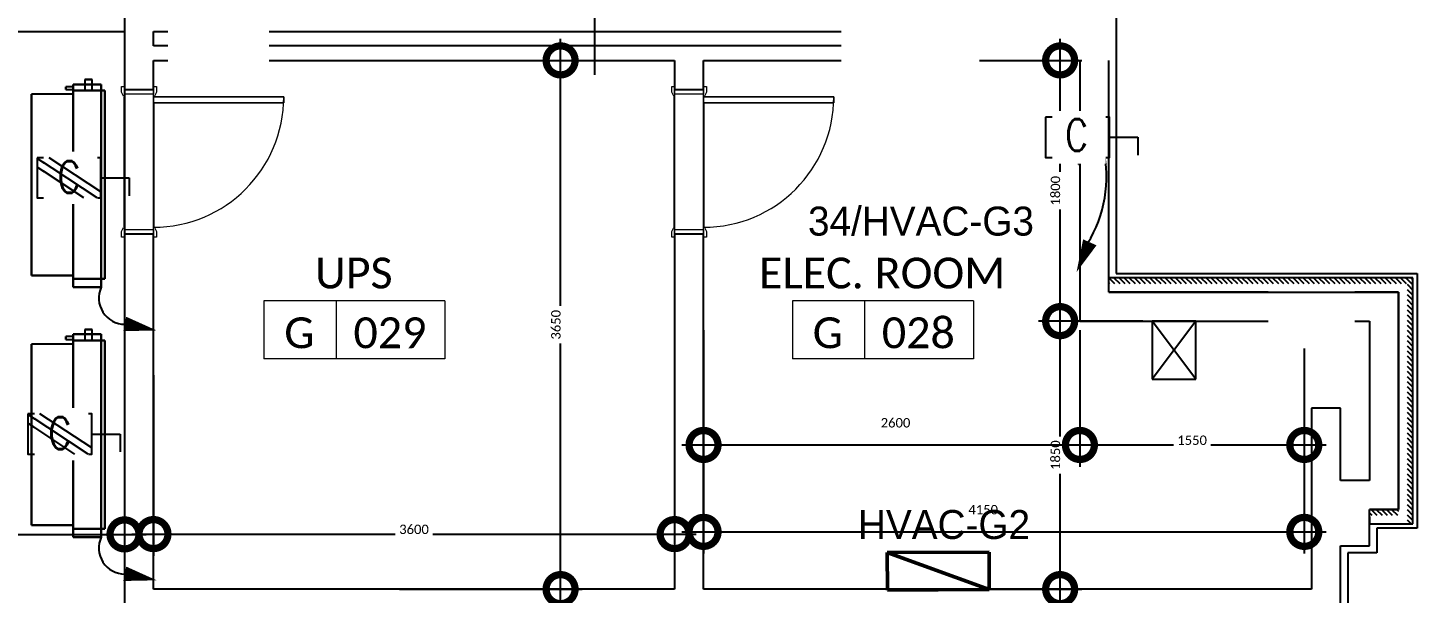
# Model space of a CAD drawing. Header units: metres. Extents: x 22.6 to 101.3, y 9.4 to 67.4.
# Drawn here: x 63.98 to 73.57, y 22.97 to 26.87 of the extents above; entities that cross this region are included whole.
import ezdxf

# ---------------------------------------------------------------- set-up
doc = ezdxf.new("R2010")
doc.units = ezdxf.units.M
doc.set_wipeout_variables(frame=1)
doc.linetypes.add('ECG_Line-Ptrn-Sold', pattern=[9144.001, 9144, -0.001])
for name, color, linetype in [('00', 252, 'Continuous'), ('E- symbol Disc', 7, 'Continuous'), ('HVAC', 1, 'Continuous'), ('LEGEND$0$E-SOCKET', 3, 'Continuous'), ('LIGHTING', 1, 'Continuous')]:
    doc.layers.add(name, color=color, linetype=linetype)
for name, color, linetype, lineweight in [('A-DIM', 7, 'Continuous', 5), ('A-DOOR', 5, 'Continuous', 5), ('A-TEXT', 7, 'ECG_Line-Ptrn-Sold', 13), ('A-WALL', 6, 'ECG_Line-Ptrn-Sold', 50), ('M-EQPM', 1, 'Continuous', 25)]:
    doc.layers.add(name, color=color, linetype=linetype, lineweight=lineweight)
doc.styles.add('Calibri', font='calibri.ttf', dxfattribs={"height": 0.212639})
doc.styles.add('ROMANS1', font='romans.shx', dxfattribs={"width": 0.8, "height": 250})
doc.dimstyles.new('ECG_Dimn-Detl-100', dxfattribs={"dimscale": 0.3048, "dimtxt": 0.25, "dimasz": 1.312336, "dimexe": 0.492126, "dimexo": 0.0625, "dimgap": 0, "dimtad": 1, "dimdec": 0, "dimlfac": 1000, "dimzin": 0, "dimdsep": 46, "dimtxsty": 'Calibri', "dimblk1": 'DOTSMALL', "dimblk2": 'DOTSMALL', "dimsah": 1, "dimcen": 0.09, "dimdle": 0.492126, "dimazin": 0, "dimtfac": 1, "dimtdec": 4, "dimtix": 1, "dimtmove": 0, "dimatfit": 3, "dimfxl": 0.492126, "dimfxlon": 1, "dimtvp": 1, "dimtolj": 1, "dimtzin": 0, "dimarcsym": 2})
doc.dimstyles.new('ECG_Dimn-Detl-100_1', dxfattribs={"dimscale": 0.3048, "dimtxt": 0.25, "dimasz": 1.312336, "dimexe": 0.492126, "dimexo": 0.0625, "dimgap": 0, "dimtad": 1, "dimdec": 0, "dimlfac": 1000, "dimzin": 0, "dimdsep": 46, "dimtxsty": 'Calibri', "dimblk1": 'DOTSMALL', "dimblk2": 'DOTSMALL', "dimsah": 1, "dimcen": 0.09, "dimdle": 0.492126, "dimazin": 0, "dimtfac": 1, "dimtdec": 4, "dimtix": 1, "dimtmove": 2, "dimatfit": 3, "dimfxl": 0.492126, "dimfxlon": 1, "dimtvp": 1, "dimtolj": 1, "dimtzin": 0, "dimarcsym": 2})
pattern_1 = [(135, (0, 0), (-0.0176776695, -0.0176776695), [])]

# ---------------------------------------------------------------- blocks, each defined once
blk = doc.blocks.new('ECG_ Door-Single Leaf-Steel - 1000x2200 mm-3097159-GROUND FLOOR PLAN')
at = {"layer": 'A-DOOR'}
for p, q in [((-0.52, 0.12), (-0.48, 0.12)), ((-0.52, 0.1), (-0.52, 0.12)), ((-0.45, 0.1), (-0.5, 0.1)), ((-0.5, 0.1), (-0.468, 0.1)), ((-0.48, 0.12), (-0.454, 0.106)), ((-0.468, 0.1), (-0.468, -0.1)), ((0.5, 0.1), (0.45, 0.1)), ((0.454, 0.106), (0.48, 0.12)), ((0.468, 0.1), (0.5, 0.1)), ((0.468, -0.1), (0.468, 0.1)), ((0.48, 0.12), (0.52, 0.12)), ((0.52, 0.12), (0.52, 0.1)), ((-0.52, -0.12), (-0.52, -0.1)), ((-0.48, -0.12), (-0.52, -0.12)), ((-0.5, -0.1), (-0.45, -0.1)), ((-0.468, -0.1), (-0.5, -0.1)), ((-0.454, -0.106), (-0.48, -0.12)), ((0.408, -0.1), (0.448, -0.1)), ((0.408, -1), (0.408, -0.1)), ((0.408, -0.1), (0.408, -1)), ((0.448, -0.1), (0.408, -0.1)), ((0.448, -0.1), (0.448, -1)), ((0.448, -1), (0.448, -0.1)), ((0.45, -0.1), (0.5, -0.1)), ((0.48, -0.12), (0.454, -0.106)), ((0.5, -0.1), (0.468, -0.1)), ((0.52, -0.12), (0.48, -0.12)), ((0.52, -0.1), (0.52, -0.12)), ((0.448, -1), (0.408, -1)), ((0.408, -1), (0.448, -1))]:
    blk.add_line(p, q, dxfattribs=at)
for centre, radius, start, end in [((-0.458, 0.099), 0.00806, 7.12502, 60.25512), ((0.458, 0.099), 0.00806, 119.74488, 172.87498), ((-0.458, -0.099), 0.00806, 299.74488, 352.87498), ((0.448, -0.1), 0.9, 180, 270), ((0.458, -0.099), 0.00806, 187.12502, 240.25512)]:
    blk.add_arc(centre, radius, start, end, dxfattribs=at)
blk = doc.blocks.new('ECG_G-Tag-Room - ECG_G-Tag-Room-Engl-1568319-GROUND FLOOR PLAN')
at = {"layer": 'A-TEXT'}
for p, q in [((-0.00625, 0), (-0.00625, -0.004)), ((0.00625, 0), (-0.00625, 0)), ((-0.00125, -0.004), (-0.00125, 0)), ((0.00625, 0), (0.00625, -0.004)), ((0.00625, -0.004), (-0.00625, -0.004))]:
    blk.add_line(p, q, dxfattribs=at)
blk = doc.blocks.new('_DotSmall')
at = {"color": 0, "linetype": 'ByBlock', "const_width": 0.5}
blk.add_lwpolyline([(-0.0625, 0, 1), (0.0625, 0, 1)], format="xyb", close=True, dxfattribs=at)
blk = doc.blocks.new('ECG_MECHEQ-Split Unit-Concealed-Horizontal-Plenum-2Pipe _4_ - CSU-07-1692109-GROUND FLOOR PLAN')
at = {"layer": 'M-EQPM'}
for p, q in [((-472.6, 147.6), (777.4, 147.6)), ((777.4, 147.6), (-472.6, 147.6)), ((-472.6, 147.6), (-472.6, 147.6)), ((-472.6, 147.6), (-472.6, -141.3)), ((-472.6, -141.3), (-472.6, 147.6)), ((777.4, 147.6), (777.4, 147.6)), ((777.4, -141.3), (777.4, 147.6)), ((777.4, -141.3), (777.4, 147.6)), ((810.3, -90.5), (810.3, -141.3)), ((810.3, -90.5), (829.4, -90.5)), ((829.4, -90.5), (810.3, -90.5)), ((829.4, -141.3), (829.4, -90.5)), ((845.3, -141.3), (-554.7, -141.3)), ((-554.7, -141.3), (-554.7, -335)), ((-554.7, -335), (-554.7, -141.3)), ((-554.7, -141.3), (845.3, -141.3)), ((-554.7, -141.3), (-554.7, -141.3)), ((802.4, -141.3), (-497.6, -141.3)), ((-497.6, -141.3), (-497.6, -335)), ((-497.6, -335), (-497.6, -141.3)), ((-497.6, -141.3), (802.4, -141.3)), ((-497.6, -141.3), (-497.6, -141.3)), ((-472.6, -141.3), (-472.6, -141.3)), ((-472.6, -141.3), (777.4, -141.3)), ((777.4, -141.3), (-472.6, -141.3)), ((777.4, -141.3), (777.4, -141.3)), ((802.4, -335), (802.4, -141.3)), ((802.4, -141.3), (802.4, -335)), ((802.4, -141.3), (802.4, -141.3)), ((810.3, -141.3), (829.4, -141.3)), ((829.4, -141.3), (810.3, -141.3)), ((845.3, -335), (845.3, -141.3)), ((845.3, -141.3), (845.3, -335)), ((845.3, -141.3), (845.3, -141.3)), ((878.4, -222.8), (802.4, -222.8)), ((802.4, -272.8), (802.4, -222.8)), ((802.4, -222.8), (802.4, -272.8)), ((802.4, -272.8), (878.4, -272.8)), ((878.4, -272.8), (878.4, -222.8)), ((878.4, -222.8), (878.4, -272.8)), ((-554.7, -335), (845.3, -335)), ((845.3, -335), (-554.7, -335)), ((-554.7, -335), (-554.7, -335)), ((802.4, -335), (-497.6, -335)), ((-497.6, -335), (-497.6, -360.4)), ((-497.6, -360.4), (-497.6, -335)), ((-497.6, -335), (802.4, -335)), ((-497.6, -335), (-497.6, -335)), ((-497.6, -335), (802.4, -335)), ((802.4, -335), (-497.6, -335)), ((-497.6, -335), (-497.6, -335)), ((-497.6, -360.4), (802.4, -360.4)), ((802.4, -360.4), (-497.6, -360.4)), ((-497.6, -360.4), (-497.6, -360.4)), ((802.4, -360.4), (802.4, -335)), ((802.4, -335), (802.4, -360.4)), ((802.4, -335), (802.4, -335)), ((802.4, -335), (802.4, -335)), ((802.4, -360.4), (802.4, -360.4)), ((845.3, -335), (845.3, -335))]:
    blk.add_line(p, q, dxfattribs=at)
blk = doc.blocks.new('A$C7b4cc595')
at = {"layer": 'M-EQPM', "rotation": 90.00000000000014}
for p in [(-23445.8, -29011.2), (-23445.8, -30735.9)]:
    blk.add_blockref('ECG_MECHEQ-Split Unit-Concealed-Horizontal-Plenum-2Pipe _4_ - CSU-07-1692109-GROUND FLOOR PLAN', p, dxfattribs=at)
blk = doc.blocks.new('*U836')
at = {"layer": 'HVAC', "color": 0}
for p, q in [((0.0594, 0.0955), (0.0594, 0.1792)), ((0.0594, 0.1792), (0.1123, 0.1792))]:
    blk.add_line(p, q, dxfattribs=at)
blk.add_lwpolyline([(0, -0.0935), (0.1187, -0.0935), (0.1187, 0.0955), (0, 0.0955)], close=True, dxfattribs=at)
at = {"color": 0}
blk.add_wipeout([(-0.0179, 0.0845), (0.1368, 0.0845), (0.1368, -0.0738), (-0.0179, -0.0738)], dxfattribs=at).dxf.layer = 'Defpoints'
at = {"layer": 'HVAC', "color": 0}
for points in [[(0.1006, 0.0955), (0, -0.058)], [(0.1187, 0.0842), (0.0022, -0.0935)], [(0.1187, 0.0453), (0.0278, -0.0935)]]:
    blk.add_lwpolyline(points, dxfattribs=at)
blk = doc.blocks.new('EWETETT')
at = {"layer": 'A-WALL', "color": 4}
for points in [[(351.6, 1.8), (350.3, 260.4), (-352.9, 256.8), (-351.6, -1.8), (351.6, 1.8), (-352.9, 256.8)], [(351.6, 1.8), (-351.6, -1.8), (-352.9, 256.8), (351.6, 1.8)]]:
    blk.add_lwpolyline(points, dxfattribs=at)
blk = doc.blocks.new('A$C5fadd77b')
at = {"layer": 'LIGHTING', "color": 4, "xscale": 0.001, "yscale": 0.001, "zscale": 0.001}
blk.add_blockref('EWETETT', (-0.4878, -0.1456), dxfattribs=at)
blk = doc.blocks.new('ECG_MECHEQ-Fan Exhaust-Captive Aire-Axial Wall-Mounted - EX_F-03-1819147-GROUND FLOOR PLAN')
at = {"layer": 'M-EQPM'}
for p, q in [((49343.9, 51273.5), (49343.9, 50990.9)), ((49343.9, 50990.9), (49343.9, 51273.5)), ((49343.9, 51273.5), (49343.9, 51273.5)), ((49343.9, 51273.5), (49350.3, 51273.5)), ((49350.3, 51273.5), (49343.9, 51273.5)), ((49350.3, 51264), (49343.9, 51264)), ((49350.3, 51264), (49343.9, 51264)), ((49343.9, 51259.2), (49343.9, 51259.2)), ((49343.9, 51259.2), (49343.9, 51259.2)), ((49343.9, 51259.2), (49343.9, 51259.2)), ((49343.9, 51259.2), (49343.9, 51259.2)), ((49343.9, 51254.5), (49350.3, 51254.5)), ((49343.9, 51254.5), (49350.3, 51254.5)), ((49350.3, 51273.5), (49350.3, 51273.5)), ((49350.3, 51273.5), (49350.3, 50990.9)), ((49350.3, 50990.9), (49350.3, 51273.5)), ((49350.3, 51259.2), (49350.3, 51259.2)), ((49350.3, 51259.2), (49350.3, 51259.2)), ((49350.3, 51259.2), (49350.3, 51259.2)), ((49350.3, 51259.2), (49350.3, 51259.2)), ((49299.5, 51169.1), (49182, 51169.1)), ((49182, 51095.4), (49182, 51169.1)), ((49182, 51169.1), (49182, 51095.4)), ((49299.5, 51095.4), (49299.5, 51169.1)), ((49299.5, 51169.1), (49299.5, 51095.4)), ((49324.9, 51221.1), (49324.9, 51143.3)), ((49324.9, 51143.3), (49324.9, 51221.1)), ((49324.9, 51221.1), (49337.6, 51221.1)), ((49337.6, 51221.1), (49337.6, 51143.3)), ((49337.6, 51143.3), (49337.6, 51221.1)), ((49343.9, 51033.3), (49343.9, 51231.2)), ((49343.9, 51231.2), (49343.9, 51033.3)), ((49343.9, 51224.8), (49343.9, 51039.6)), ((49343.9, 51039.6), (49343.9, 51224.8)), ((49350.3, 51224.3), (49343.9, 51224.3)), ((49350.3, 51187.8), (49343.9, 51187.8)), ((49350.3, 51187.8), (49343.9, 51187.8)), ((49343.9, 51183), (49343.9, 51183)), ((49343.9, 51183), (49343.9, 51183)), ((49343.9, 51183), (49343.9, 51183)), ((49343.9, 51183), (49343.9, 51183)), ((49343.9, 51178.3), (49350.3, 51178.3)), ((49343.9, 51178.3), (49350.3, 51178.3)), ((49350.3, 51233.8), (49350.3, 51030.6)), ((49350.3, 51030.6), (49350.3, 51233.8)), ((49350.3, 51233.8), (49350.3, 51233.8)), ((49350.3, 51233.8), (49385.2, 51233.8)), ((49385.2, 51233.8), (49350.3, 51233.8)), ((49350.3, 51219.5), (49350.3, 51219.5)), ((49350.3, 51219.5), (49350.3, 51044.9)), ((49350.3, 51044.9), (49350.3, 51219.5)), ((49350.3, 51219.5), (49385.2, 51219.5)), ((49385.2, 51219.5), (49350.3, 51219.5)), ((49350.3, 51183), (49350.3, 51183)), ((49350.3, 51183), (49350.3, 51183)), ((49350.3, 51183), (49350.3, 51183)), ((49350.3, 51183), (49350.3, 51183)), ((49385.2, 51233.8), (49385.2, 51233.8)), ((49385.2, 51233.8), (49385.2, 51030.6)), ((49385.2, 51030.6), (49385.2, 51233.8)), ((49385.2, 51219.5), (49385.2, 51044.9)), ((49385.2, 51044.9), (49385.2, 51219.5)), ((49385.2, 51219.5), (49385.2, 51219.5)), ((49182, 51095.4), (49299.5, 51095.4)), ((49343.9, 51154.5), (49318.5, 51154.5)), ((49318.5, 51132.2), (49318.5, 51132.2)), ((49318.5, 51132.2), (49318.5, 51132.2)), ((49318.5, 51110), (49343.9, 51110)), ((49337.6, 51154.5), (49324.9, 51154.5)), ((49324.9, 51143.3), (49324.9, 51110)), ((49324.9, 51087.8), (49324.9, 51143.3)), ((49324.9, 51143.3), (49337.6, 51143.3)), ((49324.9, 51110), (49324.9, 51143.3)), ((49324.9, 51143.3), (49324.9, 51087.8)), ((49337.6, 51143.3), (49324.9, 51143.3)), ((49324.9, 51143.3), (49324.9, 51143.3)), ((49337.6, 51143.3), (49324.9, 51143.3)), ((49337.6, 51143.3), (49324.9, 51143.3)), ((49324.9, 51110), (49324.9, 51087.8)), ((49337.6, 51110), (49324.9, 51110)), ((49324.9, 51110), (49337.6, 51110)), ((49324.9, 51087.8), (49324.9, 51110)), ((49337.6, 51110), (49324.9, 51110)), ((49337.6, 51087.8), (49324.9, 51087.8)), ((49324.9, 51087.8), (49337.6, 51087.8)), ((49324.9, 51086.2), (49337.6, 51086.2)), ((49324.9, 51086.2), (49337.6, 51086.2)), ((49337.6, 51143.3), (49337.6, 51087.8)), ((49337.6, 51110), (49337.6, 51143.3)), ((49337.6, 51087.8), (49337.6, 51143.3)), ((49337.6, 51143.3), (49337.6, 51110)), ((49337.6, 51143.3), (49337.6, 51143.3)), ((49337.6, 51087.8), (49337.6, 51110)), ((49337.6, 51110), (49337.6, 51087.8)), ((49343.9, 51132.2), (49343.9, 51132.2)), ((49343.9, 51132.2), (49343.9, 51132.2)), ((49343.9, 51132.2), (49343.9, 51132.2)), ((49343.9, 51132.2), (49343.9, 51132.2)), ((49350.3, 51086.2), (49343.9, 51086.2)), ((49350.3, 51086.2), (49343.9, 51086.2)), ((49343.9, 51081.4), (49343.9, 51081.4)), ((49343.9, 51081.4), (49343.9, 51081.4)), ((49343.9, 51081.4), (49343.9, 51081.4)), ((49343.9, 51081.4), (49343.9, 51081.4)), ((49343.9, 51076.7), (49350.3, 51076.7)), ((49343.9, 51076.7), (49350.3, 51076.7)), ((49350.3, 51132.2), (49350.3, 51132.2)), ((49350.3, 51132.2), (49350.3, 51132.2)), ((49350.3, 51081.4), (49350.3, 51081.4)), ((49350.3, 51081.4), (49350.3, 51081.4)), ((49350.3, 51081.4), (49350.3, 51081.4)), ((49350.3, 51081.4), (49350.3, 51081.4)), ((49343.9, 51040.2), (49350.3, 51040.2)), ((49350.3, 51010), (49343.9, 51010)), ((49350.3, 51010), (49343.9, 51010)), ((49343.9, 51005.2), (49343.9, 51005.2)), ((49343.9, 51005.2), (49343.9, 51005.2)), ((49343.9, 51005.2), (49343.9, 51005.2)), ((49343.9, 51005.2), (49343.9, 51005.2)), ((49343.9, 51000.5), (49350.3, 51000.5)), ((49343.9, 51000.5), (49350.3, 51000.5)), ((49343.9, 50990.9), (49343.9, 50990.9)), ((49350.3, 50990.9), (49343.9, 50990.9)), ((49350.3, 50990.9), (49343.9, 50990.9)), ((49350.3, 51044.9), (49350.3, 51044.9)), ((49385.2, 51044.9), (49350.3, 51044.9)), ((49385.2, 51044.9), (49350.3, 51044.9)), ((49350.3, 51030.6), (49350.3, 51030.6)), ((49385.2, 51030.6), (49350.3, 51030.6)), ((49385.2, 51030.6), (49350.3, 51030.6)), ((49350.3, 51005.2), (49350.3, 51005.2)), ((49350.3, 51005.2), (49350.3, 51005.2)), ((49350.3, 51005.2), (49350.3, 51005.2)), ((49350.3, 51005.2), (49350.3, 51005.2)), ((49350.3, 50990.9), (49350.3, 50990.9)), ((49385.2, 51044.9), (49385.2, 51044.9)), ((49385.2, 51030.6), (49385.2, 51030.6))]:
    blk.add_line(p, q, dxfattribs=at)
at = {"layer": 'M-EQPM', "flags": 128}
for points in [[(49299.5, 51186.7), (49304.2, 51206.6), (49317.2, 51222.3), (49335.9, 51230.5), (49343.9, 51231.2)], [(49299.5, 51186.7), (49299.5, 51182), (49299.5, 51168.8), (49299.5, 51149.2), (49299.5, 51126.7), (49299.5, 51105.2), (49299.5, 51088.3), (49299.5, 51079), (49299.5, 51077.7)], [(49299.5, 51077.7), (49299.5, 51082.4), (49299.5, 51095.7), (49299.5, 51115.3), (49299.5, 51137.7), (49299.5, 51159.3), (49299.5, 51176.2), (49299.5, 51185.5), (49299.5, 51186.7)], [(49343.9, 51224.8), (49325.7, 51220.2), (49311.9, 51207.3), (49305.9, 51189.4), (49305.8, 51186.7)], [(49343.9, 51033.3), (49324.1, 51038), (49308.4, 51051), (49300.2, 51069.7), (49299.5, 51077.7)], [(49305.8, 51077.7), (49310.5, 51059.5), (49323.3, 51045.7), (49341.2, 51039.7), (49343.9, 51039.6)]]:
    blk.add_lwpolyline(points, dxfattribs=at)
blk = doc.blocks.new('A$C5b2929d4')
at = {"layer": 'M-EQPM', "extrusion": (0, 0, -1)}
blk.add_blockref('ECG_MECHEQ-Fan Exhaust-Captive Aire-Axial Wall-Mounted - EX_F-03-1819147-GROUND FLOOR PLAN', (-91093.9, -43709.4), dxfattribs=at)
blk = doc.blocks.new('*U837')
at = {"layer": 'HVAC', "color": 0}
for p, q in [((0.0594, 0.0955), (0.0594, 0.1792)), ((0.0594, 0.1792), (0.1123, 0.1792))]:
    blk.add_line(p, q, dxfattribs=at)
blk.add_lwpolyline([(0, -0.0935), (0.1187, -0.0935), (0.1187, 0.0955), (0, 0.0955)], close=True, dxfattribs=at)
at = {"color": 0}
blk.add_wipeout([(-0.0179, 0.0845), (0.1368, 0.0845), (0.1368, -0.0738), (-0.0179, -0.0738)], dxfattribs=at).dxf.layer = 'Defpoints'

msp = doc.modelspace()

# ---------------------------------------------------------------- hatches: boundary and pattern name
at = {"layer": '00'}
h = msp.add_hatch(dxfattribs=at)
h.set_pattern_fill('FP_2', color=252, style=0, pattern_type=2)
h.set_pattern_definition(pattern_1)
h.paths.add_polyline_path([(73.4439, 25.1073), (73.5039, 25.1073), (73.5039, 25.1473), (71.4439, 25.1473), (71.4439, 25.1073), (72.4862, 25.1073)], flags=0)
h = msp.add_hatch(dxfattribs=at)
h.set_pattern_fill('FP_2', color=252, style=0, pattern_type=2)
h.set_pattern_definition(pattern_1)
h.paths.add_polyline_path([(73.5039, 23.4473), (73.5439, 23.4473), (73.5439, 25.1473), (73.5039, 25.1473), (73.5039, 23.5073)], flags=0)
h = msp.add_hatch(dxfattribs=at)
h.set_pattern_fill('FP_2', color=252, style=0, pattern_type=2)
h.set_pattern_definition(pattern_1)
h.paths.add_polyline_path([(73.4439, 23.5073), (73.4439, 23.5473), (73.2439, 23.5473), (73.2439, 23.5073)], flags=0)

# ---------------------------------------------------------------- linework, layer by layer
at = {"layer": '00', "color": 252}
for p, q in [((71.4939, 36.6973), (71.4939, 25.1773)), ((67.8939, 26.5473), (67.8939, 26.9473)), ((61.4939, 26.8473), (64.6439, 26.8473)), ((64.6439, 26.8473), (64.6439, 26.4473)), ((64.8439, 26.7473), (64.8439, 26.8473)), ((64.8439, 26.8473), (64.9439, 26.8473)), ((65.6439, 26.8473), (69.5939, 26.8473)), ((64.9439, 26.7473), (64.8439, 26.7473)), ((69.5939, 26.7473), (65.6439, 26.7473)), ((64.8439, 26.4473), (64.8439, 26.6473)), ((64.8439, 26.6473), (64.9439, 26.6473)), ((65.6439, 26.6473), (68.4439, 26.6473)), ((68.4439, 26.6473), (68.4439, 26.4473)), ((68.6439, 26.4473), (68.6439, 26.6473)), ((68.6439, 26.6473), (69.5939, 26.6473)), ((71.2439, 26.6473), (71.2439, 24.8473)), ((71.4439, 25.0473), (71.4439, 26.6473)), ((64.6439, 26.4473), (64.8439, 26.4473)), ((64.6439, 25.4973), (64.6439, 26.3973)), ((64.6439, 25.4973), (64.6439, 26.3973)), ((64.8439, 26.3973), (64.8439, 26.3953)), ((64.8439, 26.3973), (64.8439, 26.3953)), ((68.4439, 26.4473), (68.6439, 26.4473)), ((68.4439, 25.4973), (68.4439, 26.3973)), ((68.4439, 25.4973), (68.4439, 26.3973)), ((68.6439, 26.3973), (68.6439, 26.3953)), ((68.6439, 26.3973), (68.6439, 26.3953)), ((64.8439, 26.3553), (64.8439, 25.4973)), ((64.8439, 26.3553), (64.8439, 25.4973)), ((68.6439, 26.3553), (68.6439, 25.4973)), ((68.6439, 26.3553), (68.6439, 25.4973)), ((64.6439, 25.4473), (64.6439, 22.2473)), ((64.8439, 25.4473), (64.6439, 25.4473)), ((64.8439, 22.9973), (64.8439, 25.4473)), ((68.4439, 25.4473), (68.4439, 22.9973)), ((68.6439, 25.4473), (68.4439, 25.4473)), ((68.6439, 22.9973), (68.6439, 25.4473)), ((73.5439, 25.1473), (71.4439, 25.1473)), ((71.4939, 25.1773), (73.5739, 25.1773)), ((73.5439, 23.4473), (73.5439, 25.1473)), ((73.5739, 25.1773), (73.5739, 23.4173)), ((72.5439, 25.0473), (71.4439, 25.0473)), ((71.4439, 25.0473), (72.5439, 25.0473)), ((72.5439, 25.0473), (73.4439, 25.0473)), ((73.4439, 25.0473), (73.1439, 25.0473)), ((73.4439, 23.5473), (73.4439, 25.0473)), ((73.4439, 25.0473), (73.4439, 23.5473)), ((71.2439, 24.8473), (72.5439, 24.8473)), ((72.0439, 24.8473), (71.7439, 24.8473)), ((71.7439, 24.8473), (71.7439, 24.4473)), ((72.0439, 24.8473), (71.7439, 24.4473)), ((72.0439, 24.4473), (71.7439, 24.8473)), ((72.0439, 24.4473), (72.0439, 24.8473)), ((73.1439, 24.8473), (73.2439, 24.8473)), ((73.2439, 24.8473), (73.2439, 23.7473)), ((71.7439, 24.4473), (72.0439, 24.4473)), ((73.0439, 24.2473), (72.8439, 24.2473)), ((72.8439, 24.2473), (72.8439, 22.9973)), ((73.0439, 23.7473), (73.0439, 24.2473)), ((73.2439, 23.7473), (73.0439, 23.7473)), ((73.2439, 23.5473), (73.4439, 23.5473)), ((73.2439, 23.2973), (73.2439, 23.5473)), ((73.4439, 23.5473), (73.2439, 23.5473)), ((73.2439, 23.4973), (73.2439, 23.4473)), ((73.2439, 23.4473), (73.5439, 23.4473)), ((73.5739, 23.4173), (73.2939, 23.4173)), ((73.2939, 23.4173), (73.2939, 23.2473)), ((73.0439, 22.7973), (73.0439, 23.2973)), ((73.0439, 23.2973), (73.2439, 23.2973)), ((73.2939, 23.2473), (73.0939, 23.2473)), ((73.0939, 23.2473), (73.0939, 16.9473)), ((68.4439, 22.9973), (64.8439, 22.9973)), ((72.8439, 22.9973), (68.6439, 22.9973))]:
    msp.add_line(p, q, dxfattribs=at)
at = {"layer": 'HVAC'}
for points in [[(71.3123, 25.3914, 0.1015, 0, 0), (71.2207, 25.1861, 0, 0, 0)], [(64.6457, 24.8279, 0.1015, 0, 0), (64.866, 24.783, 0, 0, 0)], [(64.6457, 23.1032, 0.1015, 0, 0), (64.866, 23.0583, 0, 0, 0)]]:
    msp.add_lwpolyline(points, format="xyseb", dxfattribs=at)
for centre, radius, start, end in [((70.564, 25.8408), 0.8636, 328.10704, 12.88109), ((64.6465, 25.0059), 0.1799, 155.19292, 269.88259), ((64.6465, 23.2812), 0.1799, 155.19292, 269.88259)]:
    msp.add_arc(centre, radius, start, end, dxfattribs=at)

# ---------------------------------------------------------------- block references
at = {"layer": '00', "color": 252}
for p, rotation in [((64.7439, 25.9473), 89.99999999999991), ((68.5439, 25.9473), 90)]:
    msp.add_blockref('ECG_ Door-Single Leaf-Steel - 1000x2200 mm-3097159-GROUND FLOOR PLAN', p, dxfattribs=dict(at, rotation=rotation))
at = {"layer": '00', "color": 252, "xscale": 99.99999999999993, "yscale": 99.99999999999993, "zscale": 99.99999999999993}
for p in [(66.2324, 24.9882), (69.8826, 24.9882)]:
    msp.add_blockref('ECG_G-Tag-Room - ECG_G-Tag-Room-Engl-1568319-GROUND FLOOR PLAN', p, dxfattribs=at)
at = {"layer": 'HVAC', "xscale": 0.001, "yscale": 0.001, "zscale": 0.001}
msp.add_blockref('A$C7b4cc595', (87.5939, 54.6473), dxfattribs=at)
at = {"layer": 'HVAC'}
msp.add_blockref('A$C5fadd77b', (70.7539, 23.1386), dxfattribs=at)

# ---------------------------------------------------------------- texts
at = {"layer": '00', "color": 252, "attachment_point": 2, "line_spacing_factor": 1.156427, "style": 'Calibri'}
for s, insert, char_height, width in [('UPS', (66.2276, 25.2858), 0.21264, 0.651), ('ELEC. ROOM', (69.8777, 25.2858), 0.21264, 2.061), ('\\fCalibri|b0|i0|c178|p34|;G', (65.852, 24.8733), 0.212639, 0.255), ('029', (66.4776, 24.8733), 0.21264, 0.612), ('\\fCalibri|b0|i0|c178|p34|;G', (69.5022, 24.8733), 0.212639, 0.255), ('028', (70.1277, 24.8733), 0.21264, 0.612)]:
    msp.add_mtext(s, dxfattribs=dict(at, insert=insert, char_height=char_height, width=width))
at = {"layer": 'HVAC', "color": 40, "true_color": 0xf8d731, "char_height": 0.2, "attachment_point": 1}
for s, insert in [('34/HVAC-G3', (69.3656, 25.6379)), ('HVAC-G2', (69.7107, 23.5434))]:
    msp.add_mtext_dynamic_manual_height_columns(s, width=0.006099, gutter_width=1, heights=[0], dxfattribs=dict(at, insert=insert))

# ---------------------------------------------------------------- dimensions: what is measured, and where the dimension line sits
at = {"layer": 'A-DIM'}
for base, p1, p2, override in [((67.6564, 26.6473), (67.5064, 22.9973), (67.5064, 26.6473), {"dimpost": '<>', "dimfxl": 3.65}), ((71.1073, 26.6473), (71.2573, 24.8473), (70.9573, 26.6473), {"dimpost": '<>', "dimfxl": 1.824829}), ((71.1073, 24.8473), (70.9573, 22.9973), (71.2573, 24.8473), {"dimpost": '<>', "dimfxl": 1.874166})]:
    msp.add_linear_dim(base=base, p1=p1, p2=p2, angle=90, dimstyle='ECG_Dimn-Detl-100', override=override, dxfattribs=at).render()
for base, p1, p2, location, override in [((71.2439, 23.9926), (68.6439, 24.1426), (71.2439, 24.1426), (69.9701, 24.1454), {"dimpost": '<>', "dimfxl": 2.6}), ((72.7939, 23.3926), (68.6439, 23.5426), (72.7939, 23.5426), (70.5757, 23.5454), {"dimpost": '<>', "dimfxl": 4.15})]:
    msp.add_linear_dim(base=base, p1=p1, p2=p2, location=location, dimstyle='ECG_Dimn-Detl-100_1', override=override, dxfattribs=at).render()
for base, p1, p2, override in [((72.7939, 23.9926), (71.2439, 24.1426), (72.7939, 24.1426), {"dimpost": '<>', "dimfxl": 1.55}), ((64.6439, 23.3752), (29.4939, 23.5252), (64.6439, 23.5252), {"dimpost": '<>', "dimfxl": 35.15}), ((68.4439, 23.3773), (64.8439, 23.5273), (68.4439, 23.5273), {"dimpost": '<>', "dimfxl": 3.6})]:
    msp.add_linear_dim(base=base, p1=p1, p2=p2, dimstyle='ECG_Dimn-Detl-100', override=override, dxfattribs=at).render()

# ---------------------------------------------------------------- next in the draw order: block references
at = {"layer": 'LEGEND$0$E-SOCKET', "xscale": 2.336255999999227, "yscale": 2.336255999999227, "zscale": 2.336255999999227, "rotation": 270}
for p in [(64.258, 25.9748), (64.1955, 24.207)]:
    msp.add_blockref('*U836', p, dxfattribs=at)

# ---------------------------------------------------------------- next in the draw order: block references
at = {"layer": 'HVAC', "xscale": 0.001, "yscale": 0.001, "zscale": 0.001}
msp.add_blockref('A$C5b2929d4', (29.4939, 18.6473), dxfattribs=at)

# ---------------------------------------------------------------- next in the draw order: texts
at = {"layer": 'E- symbol Disc', "linetype": 'Continuous', "ltscale": 0.5, "style": 'ROMANS1', "width": 0.8}
for p in [(64.1804, 25.7325), (64.1178, 23.9646)]:
    msp.add_text('C', height=0.22, dxfattribs=at).set_placement(p)

# ---------------------------------------------------------------- next in the draw order: block references
at = {"layer": 'LEGEND$0$E-SOCKET', "xscale": 2.336255999999227, "yscale": 2.336255999999227, "zscale": 2.336255999999227, "rotation": 270}
msp.add_blockref('*U837', (71.2252, 26.2551), dxfattribs=at)

# ---------------------------------------------------------------- next in the draw order: texts
at = {"layer": 'E- symbol Disc', "linetype": 'Continuous', "ltscale": 0.5, "style": 'ROMANS1', "width": 0.8}
msp.add_text('C', height=0.22, dxfattribs=at).set_placement((71.1414, 26.0219))

doc.saveas('drawing.dxf')
